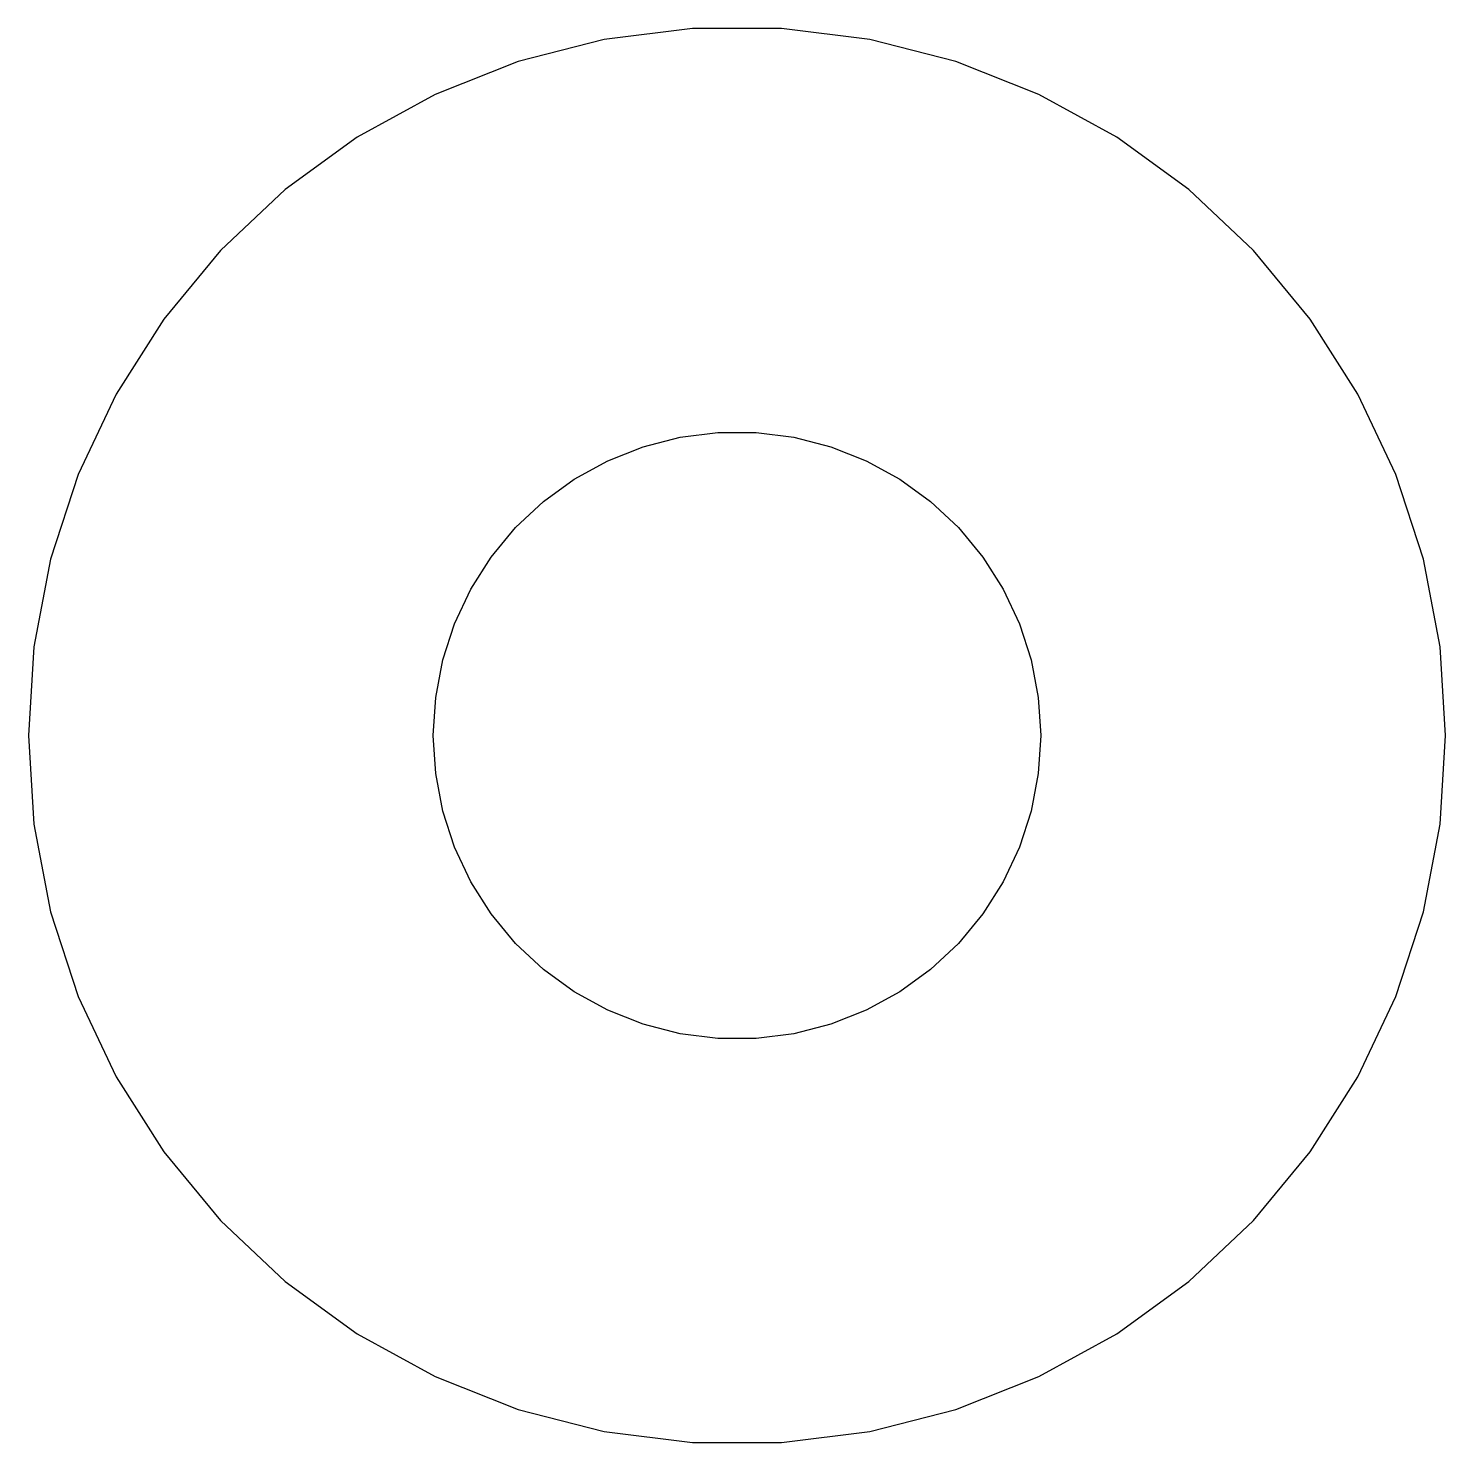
# Model space of a CAD drawing. Header units: metres. Extents: x -7 to 7, y -7 to 7.
import ezdxf

# ---------------------------------------------------------------- set-up
doc = ezdxf.new("R2010")
doc.units = ezdxf.units.M

msp = doc.modelspace()

# ---------------------------------------------------------------- linework, layer by layer
for p, q in [((-1.31166, 6.87601), (-2.16312, 6.65739)), ((-0.439529, 6.98618), (-1.31166, 6.87601)), ((0.439529, 6.98618), (-0.439529, 6.98618)), ((1.31166, 6.87601), (0.439529, 6.98618)), ((2.16312, 6.65739), (1.31166, 6.87601)), ((-2.16312, 6.65739), (-2.98045, 6.33379)), ((2.98045, 6.33379), (2.16312, 6.65739)), ((-2.98045, 6.33379), (-3.75078, 5.91029)), ((3.75078, 5.91029), (2.98045, 6.33379)), ((-3.75078, 5.91029), (-4.46196, 5.39359)), ((4.46196, 5.39359), (3.75078, 5.91029)), ((-4.46196, 5.39359), (-5.10277, 4.79182)), ((5.10277, 4.79182), (4.46196, 5.39359)), ((-5.10277, 4.79182), (-5.66312, 4.11449)), ((5.66312, 4.11449), (5.10277, 4.79182)), ((-5.66312, 4.11449), (-6.13414, 3.37227)), ((6.13414, 3.37227), (5.66312, 4.11449)), ((-6.13414, 3.37227), (-6.50842, 2.57686)), ((6.50842, 2.57686), (6.13414, 3.37227)), ((-0.927048, 2.85316), (-0.562134, 2.94685)), ((-0.562134, 2.94685), (-0.18837, 2.99408)), ((-0.18837, 2.99408), (0.18837, 2.99408)), ((0.18837, 2.99408), (0.562134, 2.94685)), ((0.562134, 2.94685), (0.927048, 2.85316)), ((-1.27733, 2.71448), (-0.927048, 2.85316)), ((0.927048, 2.85316), (1.27733, 2.71448)), ((-1.60747, 2.53297), (-1.27733, 2.71448)), ((1.27733, 2.71448), (1.60747, 2.53297)), ((-6.50842, 2.57686), (-6.78008, 1.74081)), ((-1.91226, 2.31154), (-1.60747, 2.53297)), ((1.60747, 2.53297), (1.91226, 2.31154)), ((6.78008, 1.74081), (6.50842, 2.57686)), ((-2.1869, 2.05363), (-1.91226, 2.31154)), ((1.91226, 2.31154), (2.1869, 2.05363)), ((-2.42705, 1.76335), (-2.1869, 2.05363)), ((2.1869, 2.05363), (2.42705, 1.76335)), ((-6.78008, 1.74081), (-6.94479, 0.877319)), ((-2.62891, 1.44525), (-2.42705, 1.76335)), ((2.42705, 1.76335), (2.62891, 1.44525)), ((6.94479, 0.877319), (6.78008, 1.74081)), ((-2.78932, 1.10437), (-2.62891, 1.44525)), ((2.62891, 1.44525), (2.78932, 1.10437)), ((-2.90575, 0.746063), (-2.78932, 1.10437)), ((2.78932, 1.10437), (2.90575, 0.746063)), ((-6.94479, 0.877319), (-7, 0)), ((7, 0), (6.94479, 0.877319)), ((-2.97633, 0.375992), (-2.90575, 0.746063)), ((2.90575, 0.746063), (2.97633, 0.375992)), ((-3, 0), (-2.97633, 0.375992)), ((2.97633, 0.375992), (3, 0)), ((-7, 0), (-6.94479, -0.877319)), ((-2.97633, -0.375992), (-3, 0)), ((3, 0), (2.97633, -0.375992)), ((6.94479, -0.877319), (7, 0)), ((-2.90575, -0.746063), (-2.97633, -0.375992)), ((2.97633, -0.375992), (2.90575, -0.746063)), ((-2.78932, -1.10437), (-2.90575, -0.746063)), ((2.90575, -0.746063), (2.78932, -1.10437)), ((-6.94479, -0.877319), (-6.78008, -1.74081)), ((6.78008, -1.74081), (6.94479, -0.877319)), ((-2.62891, -1.44525), (-2.78932, -1.10437)), ((2.78932, -1.10437), (2.62891, -1.44525)), ((-2.42705, -1.76335), (-2.62891, -1.44525)), ((2.62891, -1.44525), (2.42705, -1.76335)), ((-6.78008, -1.74081), (-6.50842, -2.57686)), ((-2.1869, -2.05363), (-2.42705, -1.76335)), ((2.42705, -1.76335), (2.1869, -2.05363)), ((6.50842, -2.57686), (6.78008, -1.74081)), ((-1.91226, -2.31154), (-2.1869, -2.05363)), ((2.1869, -2.05363), (1.91226, -2.31154)), ((-1.60747, -2.53297), (-1.91226, -2.31154)), ((1.91226, -2.31154), (1.60747, -2.53297)), ((-6.50842, -2.57686), (-6.13414, -3.37227)), ((-1.27733, -2.71448), (-1.60747, -2.53297)), ((1.60747, -2.53297), (1.27733, -2.71448)), ((6.13414, -3.37227), (6.50842, -2.57686)), ((-0.927048, -2.85316), (-1.27733, -2.71448)), ((1.27733, -2.71448), (0.927048, -2.85316)), ((-0.562134, -2.94685), (-0.927048, -2.85316)), ((0.927048, -2.85316), (0.562134, -2.94685)), ((-0.18837, -2.99408), (-0.562134, -2.94685)), ((0.18837, -2.99408), (-0.18837, -2.99408)), ((0.562134, -2.94685), (0.18837, -2.99408)), ((-6.13414, -3.37227), (-5.66312, -4.11449)), ((5.66312, -4.11449), (6.13414, -3.37227)), ((-5.66312, -4.11449), (-5.10277, -4.79182)), ((5.10277, -4.79182), (5.66312, -4.11449)), ((-5.10277, -4.79182), (-4.46196, -5.39359)), ((4.46196, -5.39359), (5.10277, -4.79182)), ((-4.46196, -5.39359), (-3.75078, -5.91029)), ((3.75078, -5.91029), (4.46196, -5.39359)), ((-3.75078, -5.91029), (-2.98045, -6.33379)), ((2.98045, -6.33379), (3.75078, -5.91029)), ((-2.98045, -6.33379), (-2.16312, -6.65739)), ((2.16312, -6.65739), (2.98045, -6.33379)), ((-2.16312, -6.65739), (-1.31166, -6.87601)), ((1.31166, -6.87601), (2.16312, -6.65739)), ((-1.31166, -6.87601), (-0.439529, -6.98618)), ((-0.439529, -6.98618), (0.439529, -6.98618)), ((0.439529, -6.98618), (1.31166, -6.87601))]:
    msp.add_line(p, q)

doc.saveas('drawing.dxf')
